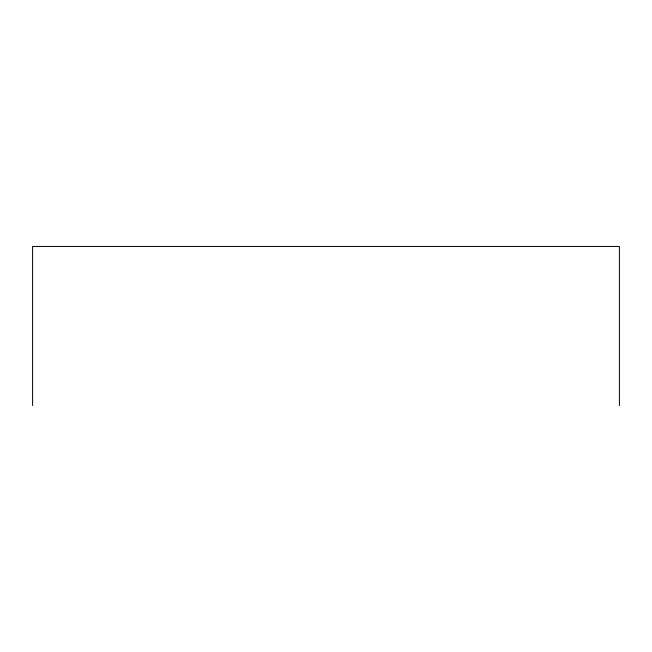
<?xml version="1.0" encoding="UTF-8"?>
<svg xmlns="http://www.w3.org/2000/svg" width="652" height="652" viewBox="0 0 652 652"><rect width="100%" height="100%" fill="white"/><g stroke="black" fill="none" stroke-linecap="round" stroke-linejoin="round"><path stroke-width="0.98" d="M619.4 405.552L619.4 246.448L32.6 246.448L32.6 405.552"/></g></svg>
